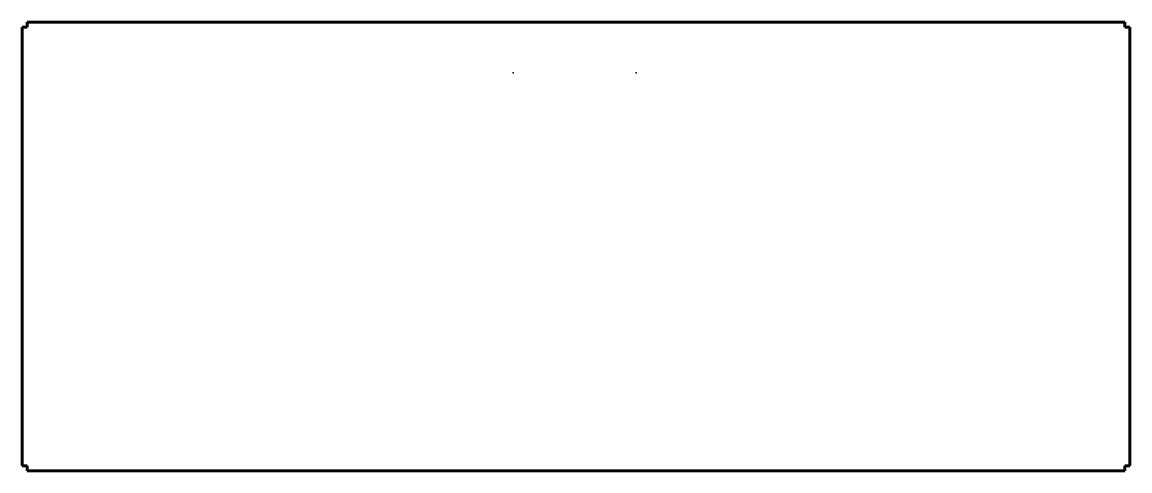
# Model space of a CAD drawing. Header units: millimetres. Extents: x -54 to 1952, y 157 to 969.
import ezdxf

# ---------------------------------------------------------------- set-up
doc = ezdxf.new("R2010")
doc.units = ezdxf.units.MM
for name, pattern in [('K5LT32782', [0]), ('K5LT32783', [0]), ('K5LT32784', [0]), ('K5LT32788', [0]), ('K5LT32789', [0]), ('K5LT32790', [0]), ('K5LT32791', [0]), ('K5LT32792', [0])]:
    doc.linetypes.add(name, pattern=pattern)
doc.layers.add('Системный слой', color=7, linetype='Continuous')

msp = doc.modelspace()

# ---------------------------------------------------------------- linework, layer by layer
at = {"layer": 'Системный слой', "color": 7, "linetype": 'K5LT32782', "lineweight": 60}
for p in [(-45, 969.2), (-54, 960.2)]:
    msp.add_line(p, (-45, 960.2), dxfattribs=at)
at = {"layer": 'Системный слой', "color": 3, "linetype": 'K5LT32784', "lineweight": 60, "true_color": 0x00ff00}
msp.add_line((-45, 969.2), (1943, 969.2), dxfattribs=at)
at = {"layer": 'Системный слой', "color": 5, "linetype": 'K5LT32783', "lineweight": 60, "true_color": 0x0000ff}
for p, q in [((1943, 969.2), (1943, 960.2)), ((1943, 960.2), (1952, 960.2))]:
    msp.add_line(p, q, dxfattribs=at)
at = {"layer": 'Системный слой', "color": 1, "linetype": 'K5LT32791', "lineweight": 60, "true_color": 0xff0000}
msp.add_line((-54, 960.2), (-54, 166.2), dxfattribs=at)
at = {"layer": 'Системный слой', "color": 6, "linetype": 'K5LT32792', "lineweight": 60, "true_color": 0xff00ff}
msp.add_line((1952, 960.2), (1952, 166.2), dxfattribs=at)
at = {"layer": 'Системный слой', "color": 1, "linetype": 'K5LT32788', "lineweight": 60, "true_color": 0xfe0000}
for p in [(-54, 166.2), (-45, 157.2)]:
    msp.add_line(p, (-45, 166.2), dxfattribs=at)
at = {"layer": 'Системный слой', "color": 6, "linetype": 'K5LT32789', "lineweight": 60, "true_color": 0xfe00ff}
for p in [(1943, 157.2), (1952, 166.2)]:
    msp.add_line(p, (1943, 166.2), dxfattribs=at)
at = {"layer": 'Системный слой', "color": 2, "linetype": 'K5LT32790', "lineweight": 60, "true_color": 0xfeff00}
msp.add_line((-45, 157.2), (1943, 157.2), dxfattribs=at)
at = {"layer": 'Системный слой'}
for p in [(835.5, 877.3), (1057.9, 877.3)]:
    msp.add_point(p, dxfattribs=at)

doc.saveas('drawing.dxf')
